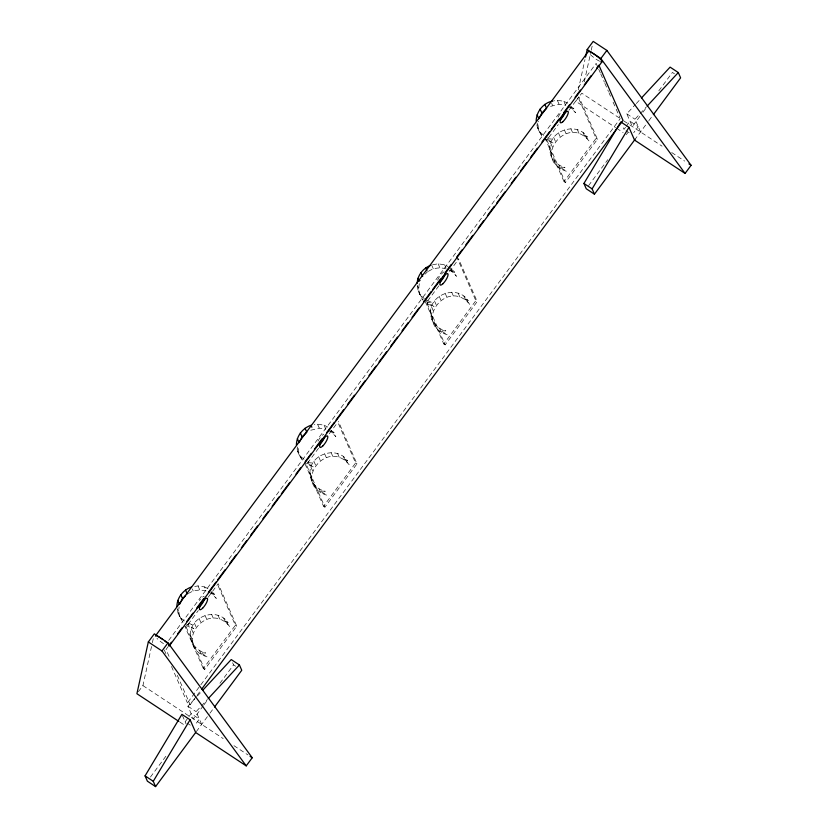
<?xml version="1.0" encoding="UTF-8"?>
<svg xmlns="http://www.w3.org/2000/svg" width="828" height="828" viewBox="0 0 828 828"><rect width="100%" height="100%" fill="white"/><g stroke="black" fill="none" stroke-linecap="round" stroke-linejoin="round"><path stroke-width="0.62" stroke-dasharray="4.14 3.1" d="M177.327 609.191L178.03 612.896L182.978 622.294L179.779 616.891L178.589 610.702L179.158 606.924M190.388 635.076C189.695 615.991 217.536 606.634 228.104 622.77L224.626 620.182L229.853 626.755C207.6 598.82 171.386 645.768 207.455 656.987L200.531 652.712L205.706 653.002C197.281 651.191 190.688 643.77 190.388 635.076L192.127 639.061M297.107 448.693L297.583 451.167L302.53 460.554L299.322 455.152L298.132 448.973L298.515 446.447M309.931 473.337C309.237 454.251 337.079 444.895 347.656 461.03L344.169 458.453L349.395 465.025C327.153 437.08 290.938 484.028 326.998 495.258L320.074 490.973L325.259 491.273C316.824 489.451 310.231 482.031 309.931 473.337L311.68 477.321M417.219 285.846L418.171 290.783L423.108 300.181C418.792 294.675 417.333 286.674 420.676 280.361M430.519 312.963C429.825 293.878 457.667 284.521 468.234 300.657L464.756 298.08L469.983 304.642C447.731 276.707 411.516 323.655 447.586 334.885L440.662 330.6L445.847 330.889C437.412 329.078 430.819 321.657 430.519 312.963L432.257 316.948M536.886 124.8L537.362 127.274L542.299 136.661L539.1 131.259L537.91 125.08L538.479 121.292M549.709 149.444C549.016 130.369 576.857 121.002 587.435 137.148L583.947 134.56L589.174 141.133C566.921 113.188 530.707 160.146 566.776 171.365L559.852 167.08L565.038 167.38C556.602 165.559 550.009 158.148 549.709 149.444L551.448 153.428M138.411 691.69L142.923 685.605L152.104 643.925M152.383 642.663L153.501 637.612M578.275 89.931L584.961 59.616M584.289 81.806L590.964 51.502M591.244 50.239L592.362 45.188M168.684 640.417L596.15 63.373L598.209 68.062M168.343 646.368L166.035 649.483L170.144 658.881M208.263 597.112L218.188 583.719L236.736 626.185L204.682 669.469L186.124 627.003L198.337 610.505M318.573 448.196L306.36 464.694L324.918 507.16L356.971 463.877L338.424 421.411M329.265 433.769L336.892 423.47M438.809 285.888L426.596 302.386L445.154 344.852L477.218 301.568L458.66 259.102L457.294 258.201L475.852 300.667L477.218 301.568M449.5 271.46L458.66 259.102M568.971 110.186L578.896 96.793L597.454 139.259L565.389 182.543L546.832 140.077L558.279 124.614M204.682 669.469L203.315 668.558L235.369 625.285L217.34 583.999M324.918 507.16L323.551 506.25L355.605 462.976L338.083 422.86M445.154 344.852L443.787 343.941L475.852 300.667M565.389 182.543L564.023 181.632L596.088 138.359L578.047 97.073M196.308 696.389L190.15 704.69L187.418 702.889L620.275 118.57M197.074 695.344L200.914 690.159M185.141 721.778L188.153 717.721M188.898 716.706L191.154 713.664L199.351 719.077L194.849 725.162M625.513 127.326L624.012 129.354L622.149 125.1M626.258 126.311L630.015 121.24L638.212 126.643L633.71 132.728M150.458 777.037L166.594 755.26M203.305 705.704L193.473 718.973L187.915 706.232L196.578 696.897M204.061 704.68L207.849 699.577M219.948 683.245L233.558 664.863L232.627 662.742M588.553 185.648L607.752 159.732M626.33 134.664L627.831 132.635M639.899 116.334L632.333 126.539L626.775 113.809L635.438 104.473M642.921 112.256L646.709 107.154M658.809 90.811L672.419 72.44L674.468 73.795M196.298 731.641L209.236 714.171M209.991 713.156L213.769 708.054M634.527 140.067L648.096 121.747M648.852 120.722L652.64 115.62M636.308 103.541L639.765 99.805M640.541 131.952L634.972 119.211L639.299 114.543M640.168 113.612L646.233 107.081M197.437 695.965L201.773 691.297M201.67 724.386L196.112 711.645L200.438 706.977M201.307 706.046L207.373 699.505M425.023 274.192L427.383 271.874M550.548 106.357L559.086 104.276L565.565 105.259L563.816 101.275L557.347 100.291L554.067 100.83M428.376 271.367C437.205 265.374 450.297 267.403 456.435 276.293L451.219 269.721L454.696 272.308L451.219 268.645M310.769 430.239L319.308 428.169L325.787 429.152L324.048 425.168L317.569 424.184L314.288 424.712M188.246 593.479L193.203 590.975L199.765 589.909L206.234 590.892L204.495 586.907L198.016 585.924L194.746 586.452M432.692 264.701L438.157 263.811L444.626 264.794L448.062 266.554M547.349 138.793L551.489 139.021L547.867 137.655M307.571 462.676L311.721 462.914L308.088 461.538M427.465 300.709L432.299 302.541L427.124 302.241L434.048 306.526L427.993 304.238L426.037 302.613M188.536 623.277L192.168 624.654L186.993 624.353L193.907 628.638L187.863 626.351L184.934 623.908M563.816 101.275L568.391 103.624M567.853 106.439L571.279 108.199L575.636 112.774L570.409 106.212M324.048 425.168L328.612 427.517M328.074 430.332L331.5 432.092L335.857 436.666L330.631 430.094M204.495 586.907L207.921 588.667M208.521 592.061L211.958 593.831L216.305 598.406L211.078 591.834L214.566 594.421L211.958 591.668M547.298 139.342L553.239 143.016L547.184 140.719L544.255 138.286M307.53 463.235L313.46 466.899L307.405 464.611L304.476 462.179M626.775 113.809L634.972 119.211M619.427 118.021L581.784 93.181L575.77 101.295L615.566 127.564M623.732 120.867L662.048 146.152M671.725 152.538L684.632 161.067M626.061 130.7L629.135 132.728M616.643 128.268L623.101 132.532M596.088 138.359L597.454 139.259M546.832 140.077L545.466 139.166L564.023 181.632M355.605 462.976L356.971 463.877M235.369 625.285L236.736 626.185M186.124 627.003L184.758 626.092L203.315 668.558M233.558 664.863L235.607 666.219M187.915 706.232L196.112 711.645M142.923 685.605L223.187 738.576M233.941 745.676L247.924 754.908M187.19 723.134L190.264 725.162M179.935 722.12L185.317 725.67M571.279 106.853L573.887 108.789L571.279 106.046M331.5 430.746L334.108 432.682L332.37 430.85M540.56 132.677L544.462 135.927M421.369 296.196L424.298 298.629M300.781 456.57L304.694 459.809M181.239 618.299L185.141 621.549M598.716 69.242L600.259 72.76M600.766 73.94L604.368 82.158M604.875 83.338L608.466 91.556M608.984 92.736L610.526 96.255M613.082 102.134L615.649 108.002M616.167 109.182L619.758 117.4M583.078 132.563L584.816 136.558M577.364 129.634L579.103 133.618M570.885 128.65L572.624 132.635M557.347 100.291L559.086 104.276M564.323 129.717L566.073 133.701M551.655 103.355L552.524 105.353M558.372 132.728L560.121 136.713M553.653 137.365L555.402 141.35M550.661 143.141L552.411 147.125M558.983 165.093L560.722 169.078M554.098 161.036L555.847 165.02M537.041 123.082L537.91 125.08M550.899 155.623L552.638 159.618M537.362 127.274L539.1 131.259M463.887 296.082L465.626 300.067M450.339 267.723L452.088 271.719M458.174 293.143L459.913 297.128M444.626 264.794L445.94 267.786M451.695 292.16L453.433 296.145M438.157 263.811L439.896 267.796M445.133 293.226L446.882 297.221M431.595 264.877L433.334 268.862M439.182 296.238L440.931 300.222M434.462 300.874L436.211 304.859M431.471 306.65L433.21 310.635M439.792 328.602L441.531 332.587M426.254 300.253L427.993 304.238M425.23 301.475L443.787 343.941M434.907 324.545L436.656 328.53M417.415 285.608L418.72 288.599M431.709 319.142L433.448 323.127M418.171 290.783L419.91 294.778M343.299 456.456L345.038 460.44M337.586 453.516L339.325 457.511M331.107 452.533L332.846 456.518M317.569 424.184L319.308 428.169M324.555 453.609L326.294 457.594M318.604 456.611L320.343 460.606M313.884 461.248L315.623 465.232M310.883 467.023L312.632 471.018M319.204 488.975L320.954 492.96M314.319 484.918L316.068 488.903M304.994 463.784L323.551 506.25M297.262 446.975L298.132 448.973M311.121 479.515L312.86 483.5M297.583 451.167L299.322 455.152M223.757 618.195L225.495 622.18M211.078 591.834L211.958 593.831M218.033 615.256L219.782 619.24M211.564 614.272L213.303 618.257M198.016 585.924L199.765 589.909M205.002 615.339L206.741 619.323M192.334 588.977L193.203 590.975M199.051 618.35L200.8 622.335M194.332 622.987L196.081 626.972M191.34 628.762L193.079 632.747M199.662 650.715L201.401 654.7M177.72 608.715L178.589 610.702M191.578 641.255L193.317 645.24M178.03 612.896L179.779 616.891M177.327 675.327L190.15 704.69M164.327 650.032L165.869 653.551M171.51 666.478L187.418 702.889M182.367 715.413L186.072 723.9M599.596 61.231A8.549 1.511 36.5 0 1 589.836 54.099M163.489 643.646A8.549 1.511 36.5 0 1 156.989 638.409M317.993 441.127A6.841 1.977 -56.6 0 1 323.81 434.193M199.496 600.528A6.841 1.977 -56.6 0 1 200.552 599.141M202.632 597.071A6.841 1.977 -56.6 0 1 204.216 596.367M437.629 280.185A6.841 1.977 -56.6 0 1 444.077 271.863M558.134 117.214A6.841 1.977 -56.6 0 1 561.881 111.501"/><path stroke-width="1.24" d="M176.85 606.717C176.902 597.785 183.123 589.878 191.465 586.99M296.393 444.978C296.455 436.046 302.675 428.138 311.007 425.25L311.877 427.248M417.167 283.342C417.447 275.31 423.16 268.148 430.601 265.374M536.171 121.095C536.233 111.563 543.541 102.589 552.969 101.006M195.532 732.676L155.581 786.6L147.384 781.187L145.066 775.877L181.901 714.347L190.098 719.76L195.667 732.501L246.216 765.869L252.229 757.744L167.991 642.849L154.329 633.824L148.326 641.938L136.91 693.719L178.858 721.405M585.51 57.091L587.187 49.514L593.2 41.4L606.862 50.415L691.09 165.321L685.077 173.435L634.527 140.067L628.959 127.326L620.762 121.923M185.679 595.529L182.533 598.623L179.541 604.399L177.803 600.414M299.591 441.697L302.085 436.884L306.805 432.247L305.056 428.262M544.834 104.369L546.573 108.354L541.854 112.991L538.862 118.766L537.124 114.781M155.581 786.6L153.263 781.29L190.098 719.76M635.159 139.218L594.442 194.176L586.245 188.763L583.926 183.454L620.1 123.02M594.442 194.176L592.123 188.867L628.959 127.326M155.426 635.945L588.273 51.636A8.549 1.511 36.5 0 1 597.588 56.635A8.549 1.511 36.5 0 1 600.828 61.748M246.216 765.869L161.988 650.963L167.991 642.849M685.077 173.435L600.849 58.529L606.862 50.415M169.109 645.333L171.417 642.217M177.565 633.917L182.181 627.686M186.797 621.466L192.945 613.155M196.785 607.969L203.709 598.634M208.325 592.403L216.004 582.022M217.547 579.952L225.237 569.571M229.842 563.34L236.001 555.039M241.383 547.774L246.765 540.508M250.605 535.323L257.529 525.977M262.911 518.711L268.293 511.445M272.133 506.26L279.057 496.914M281.354 493.809L289.821 482.393M295.969 474.082L300.574 467.861M305.19 461.631L311.338 453.33M314.423 449.18L322.102 438.799M326.718 432.568L334.409 422.197M335.951 420.117L343.63 409.736M347.481 404.55L354.394 395.204M359.776 387.949L365.158 380.683M369.009 375.488L375.922 366.152M378.996 362.002L386.686 351.621M390.537 346.435L397.45 337.089M402.066 330.858L408.214 322.558M412.065 317.372L418.978 308.026M423.594 301.806L431.284 291.425M432.816 289.345L440.506 278.974M445.122 272.743L451.27 264.442M456.652 257.177L462.034 249.911M465.874 244.715L472.798 235.38M478.18 228.114L483.562 220.848M487.402 215.663L494.326 206.317M496.634 203.202L505.09 191.785M511.238 183.485L515.854 177.264M520.46 171.034L526.618 162.733M530.458 157.537L537.382 148.202M541.988 141.971L549.678 131.59M551.22 129.52L558.91 119.139M563.516 112.908L569.674 104.607M575.046 97.342L580.428 90.076M584.278 84.891L591.192 75.555M596.574 68.289L598.882 65.174L623.008 120.381L201.69 689.124M169.222 646.037L602.07 61.717M200.024 605.485L203.843 600.331M321.026 442.142L324.079 438.022M439.73 281.903L444.315 275.714M559.966 119.594L564.551 113.405M214.524 707.029L241.755 670.276L239.437 664.967L231.24 659.564L202.643 690.366M653.395 114.606L680.616 77.853L678.298 72.543L670.1 67.13L641.503 97.932M647.103 106.15L678.298 72.543M208.242 698.573L239.437 664.967M587.187 49.514L600.849 58.529M688.937 163.903L691.09 165.321M583.926 183.454L592.123 188.867M148.326 641.938L161.988 650.963M250.077 756.326L252.229 757.744M145.066 775.877L153.263 781.29M540.115 109.006L541.854 112.991M425.644 267.889L426.948 270.88M420.924 272.526L422.663 276.511M417.933 278.301L419.237 281.292M300.336 432.899L302.085 436.884M297.345 438.674L299.084 442.659M185.513 590.002L187.252 593.986M180.794 594.639L182.533 598.623M155.83 635.759A8.549 1.511 36.5 0 1 162.971 639.589M164.731 640.944A8.549 1.511 36.5 0 1 166.335 642.3M168.622 644.66A8.549 1.511 36.5 0 1 169.16 645.498M324.628 437.174A6.841 1.977 -56.6 0 1 319.07 445.019M204.433 599.389A6.841 1.977 -56.6 0 1 198.896 607.276M445.236 273.675A6.841 1.977 -56.6 0 1 440.268 281.882M565.317 111.925A6.841 1.977 -56.6 0 1 560.018 120.019M202.643 608.187A6.841 1.977 -56.6 0 0 207.414 598.406A6.841 1.977 -56.6 0 0 200.438 605.34A6.841 1.977 -56.6 0 0 202.643 608.187M322.806 445.95A6.841 1.977 -56.6 0 0 327.671 436.118A6.841 1.977 -56.6 0 0 320.726 442.928A6.841 1.977 -56.6 0 0 322.806 445.95M443.001 283.683A6.841 1.977 -56.6 0 0 447.917 273.84A6.841 1.977 -56.6 0 0 440.993 280.557A6.841 1.977 -56.6 0 0 443.001 283.683M562.75 121.819A6.841 1.977 -56.6 0 0 568.267 111.79A6.841 1.977 -56.6 0 0 561.601 117.535A6.841 1.977 -56.6 0 0 562.75 121.819"/></g></svg>
